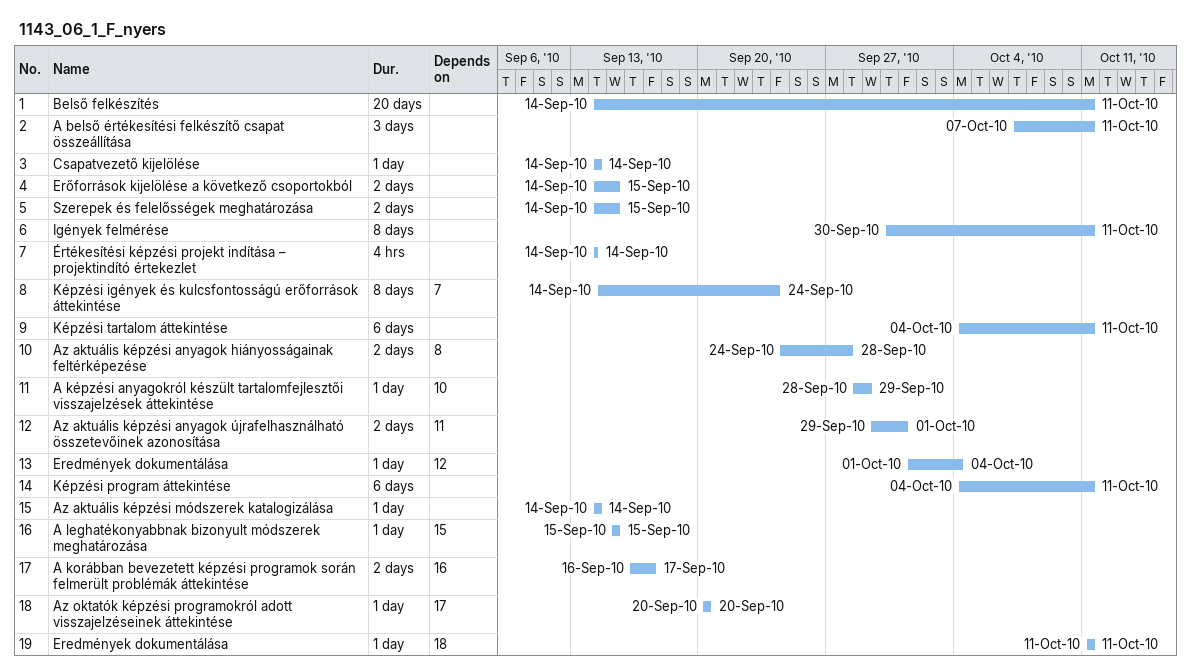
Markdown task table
1143_06_1_F_nyers

| ID | Task | Duration | Start | Finish | Predecessors |
|---|---|---|---|---|---|
| 1 | Belső felkészítés | 20d | 2010-09-14 | 2010-10-11 |  |
| 2 | A belső értékesítési felkészítő csapat összeállítása | 3d | 2010-10-07 | 2010-10-11 |  |
| 3 | Csapatvezető kijelölése | 1d | 2010-09-14 | 2010-09-14 |  |
| 4 | Erőforrások kijelölése a következő csoportokból | 2d | 2010-09-14 | 2010-09-15 |  |
| 5 | Szerepek és felelősségek meghatározása | 2d | 2010-09-14 | 2010-09-15 |  |
| 6 | Igények felmérése | 8d | 2010-09-30 | 2010-10-11 |  |
| 7 | Értékesítési képzési projekt indítása – projektindító értekezlet | 4h | 2010-09-14 | 2010-09-14 |  |
| 8 | Képzési igények és kulcsfontosságú erőforrások áttekintése | 8d | 2010-09-14 | 2010-09-24 | 7 |
| 9 | Képzési tartalom áttekintése | 6d | 2010-10-04 | 2010-10-11 |  |
| 10 | Az aktuális képzési anyagok hiányosságainak feltérképezése | 2d | 2010-09-24 | 2010-09-28 | 8 |
| 11 | A képzési anyagokról készült tartalomfejlesztői visszajelzések áttekintése | 1d | 2010-09-28 | 2010-09-29 | 10 |
| 12 | Az aktuális képzési anyagok újrafelhasználható összetevőinek azonosítása | 2d | 2010-09-29 | 2010-10-01 | 11 |
| 13 | Eredmények dokumentálása | 1d | 2010-10-01 | 2010-10-04 | 12 |
| 14 | Képzési program áttekintése | 6d | 2010-10-04 | 2010-10-11 |  |
| 15 | Az aktuális képzési módszerek katalogizálása | 1d | 2010-09-14 | 2010-09-14 |  |
| 16 | A leghatékonyabbnak bizonyult módszerek meghatározása | 1d | 2010-09-15 | 2010-09-15 | 15 |
| 17 | A korábban bevezetett képzési programok során felmerült problémák áttekintése | 2d | 2010-09-16 | 2010-09-17 | 16 |
| 18 | Az oktatók képzési programokról adott visszajelzéseinek áttekintése | 1d | 2010-09-20 | 2010-09-20 | 17 |
| 19 | Eredmények dokumentálása | 1d | 2010-10-11 | 2010-10-11 | 18 |
